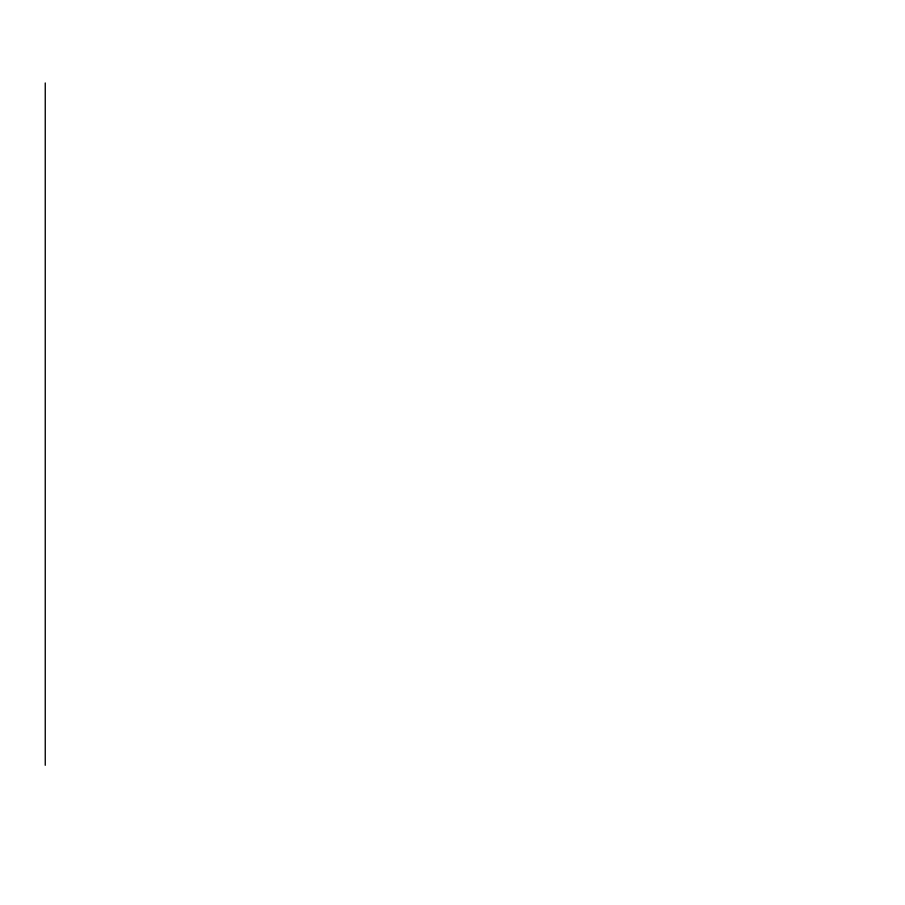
<?xml version="1.0" encoding="UTF-8"?>
<svg xmlns="http://www.w3.org/2000/svg" width="905" height="905" viewBox="0 0 905 905"><rect width="100%" height="100%" fill="white"/><g stroke="black" fill="none" stroke-linecap="round" stroke-linejoin="round"><path stroke-width="1.36" d="M45.25 82.966L45.25 765.291"/></g></svg>
